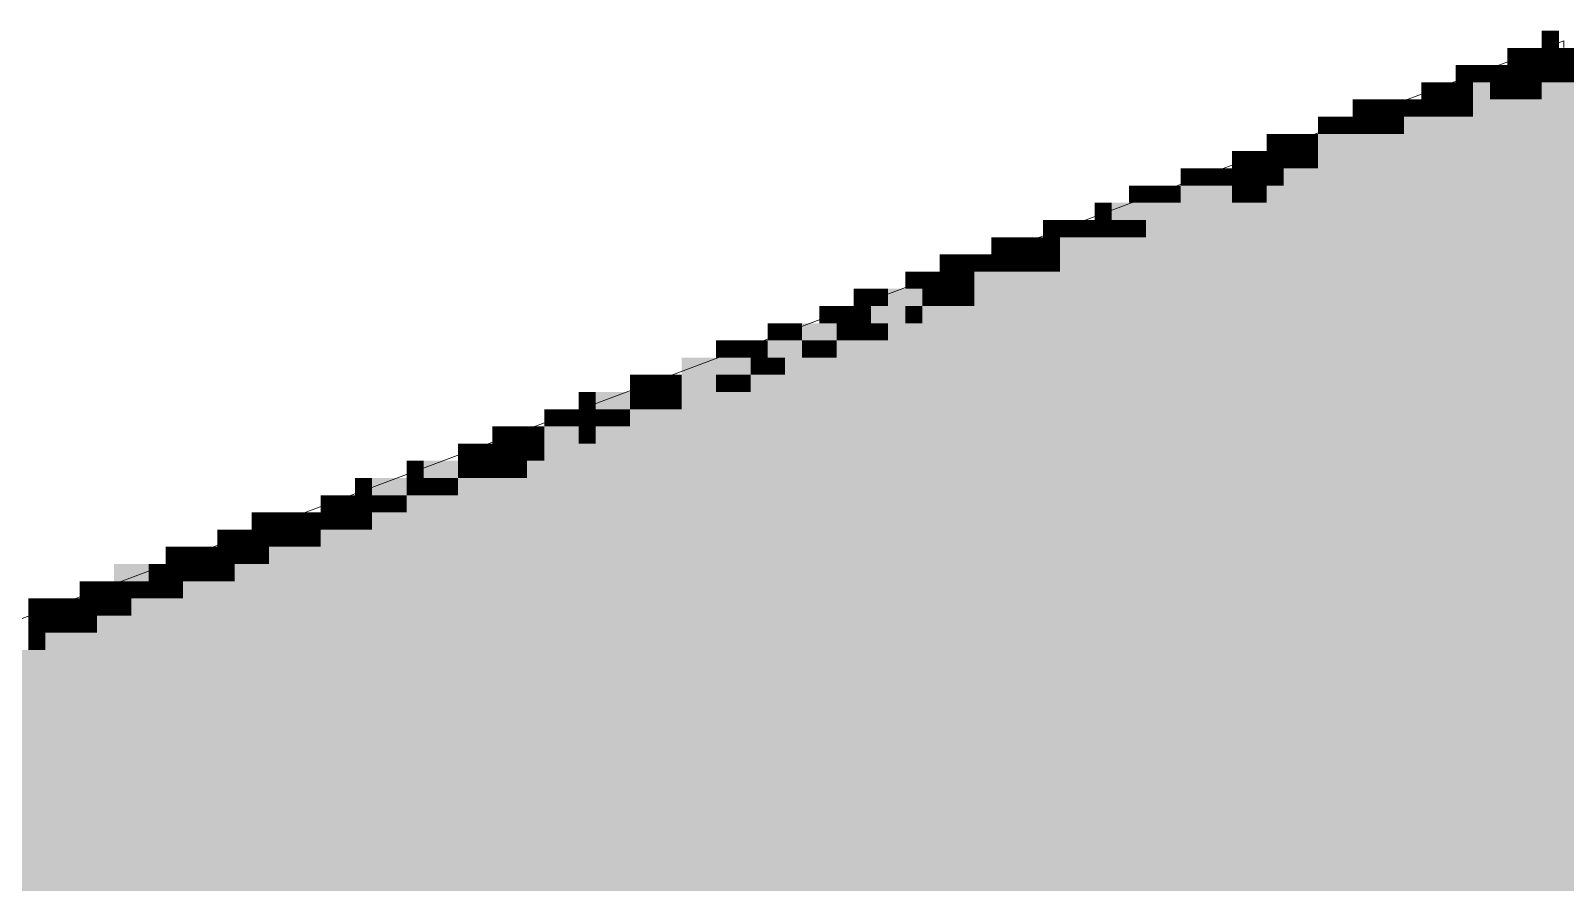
# Paper-space layout '03 3D Building and Roof' of a CAD drawing. Header units: millimetres. Extents: x 5 to 415, y 5 to 292.
# Drawn here: x 129.28 to 144.57, y 121.34 to 129.83 of the extents above; entities that cross this region are included whole.
import ezdxf

# ---------------------------------------------------------------- set-up
doc = ezdxf.new("R2010")
doc.units = ezdxf.units.MM
doc.layers.add('EXISTING', color=7, linetype='Continuous')
doc.layers.add('IMAGES', color=7, linetype='Continuous')

# ---------------------------------------------------------------- blocks, each defined once
blk = doc.blocks.new('SHEET_03')
at = {"layer": 'EXISTING', "color": 250, "lineweight": 9}
for p, q in [((144.555, 129.728), (26.235, 85.404)), ((144.409, 129.658), (144.471, 129.635)), ((144.555, 129.661), (144.555, 129.728))]:
    blk.add_line(p, q, dxfattribs=at)
at = {"layer": 'IMAGES', "color": 7}
for points in [[(144.334, 129.657), (144.505, 129.657), (144.334, 129.829), (144.505, 129.829)], [(143.991, 129.486), (144.162, 129.486), (143.991, 129.657), (144.162, 129.657)], [(144.162, 129.486), (144.334, 129.486), (144.162, 129.657), (144.334, 129.657)], [(144.334, 129.486), (144.505, 129.486), (144.334, 129.657), (144.505, 129.657)], [(144.505, 129.486), (144.676, 129.486), (144.505, 129.657), (144.676, 129.657)], [(143.477, 129.314), (143.648, 129.314), (143.477, 129.486), (143.648, 129.486)], [(143.648, 129.314), (143.819, 129.314), (143.648, 129.486), (143.819, 129.486)], [(143.819, 129.314), (143.991, 129.314), (143.819, 129.486), (143.991, 129.486)], [(143.991, 129.314), (144.162, 129.314), (143.991, 129.486), (144.162, 129.486)], [(144.162, 129.314), (144.334, 129.314), (144.162, 129.486), (144.334, 129.486)], [(144.334, 129.314), (144.505, 129.314), (144.334, 129.486), (144.505, 129.486)], [(144.505, 129.314), (144.676, 129.314), (144.505, 129.486), (144.676, 129.486)], [(143.134, 129.143), (143.305, 129.143), (143.134, 129.314), (143.305, 129.314)], [(143.305, 129.143), (143.477, 129.143), (143.305, 129.314), (143.477, 129.314)], [(143.477, 129.143), (143.648, 129.143), (143.477, 129.314), (143.648, 129.314)], [(143.648, 128.971), (143.819, 128.971), (143.648, 129.314), (143.819, 129.314)], [(143.819, 129.143), (143.991, 129.143), (143.819, 129.314), (143.991, 129.314)], [(143.991, 129.143), (144.162, 129.143), (143.991, 129.314), (144.162, 129.314)], [(144.162, 129.143), (144.334, 129.143), (144.162, 129.314), (144.334, 129.314)], [(144.334, 129.143), (144.848, 129.143), (144.334, 129.314), (144.848, 129.314)], [(142.449, 128.971), (142.62, 128.971), (142.449, 129.143), (142.62, 129.143)], [(142.62, 128.971), (142.791, 128.971), (142.62, 129.143), (142.791, 129.143)], [(142.791, 128.971), (142.963, 128.971), (142.791, 129.143), (142.963, 129.143)], [(142.963, 128.971), (143.134, 128.971), (142.963, 129.143), (143.134, 129.143)], [(143.134, 128.971), (143.305, 128.971), (143.134, 129.143), (143.305, 129.143)], [(143.305, 128.971), (143.477, 128.971), (143.305, 129.143), (143.477, 129.143)], [(143.477, 128.971), (143.648, 128.971), (143.477, 129.143), (143.648, 129.143)], [(143.819, 128.971), (144.334, 128.971), (143.819, 129.143), (144.334, 129.143)], [(144.334, 128.971), (145.362, 128.971), (144.334, 129.143), (145.362, 129.143)], [(142.106, 128.8), (142.277, 128.8), (142.106, 128.971), (142.277, 128.971)], [(142.277, 128.8), (142.449, 128.8), (142.277, 128.971), (142.449, 128.971)], [(142.449, 128.8), (142.62, 128.8), (142.449, 128.971), (142.62, 128.971)], [(142.62, 128.8), (142.791, 128.8), (142.62, 128.971), (142.791, 128.971)], [(142.791, 128.8), (142.963, 128.8), (142.791, 128.971), (142.963, 128.971)], [(142.963, 128.8), (143.305, 128.8), (142.963, 128.971), (143.305, 128.971)], [(143.305, 128.8), (144.334, 128.8), (143.305, 128.971), (144.334, 128.971)], [(144.334, 128.8), (145.704, 128.8), (144.334, 128.971), (145.704, 128.971)], [(141.592, 128.629), (141.763, 128.629), (141.592, 128.8), (141.763, 128.8)], [(141.763, 128.629), (141.934, 128.629), (141.763, 128.8), (141.934, 128.8)], [(141.934, 128.629), (142.106, 128.629), (141.934, 128.8), (142.106, 128.8)], [(142.106, 128.629), (142.62, 128.629), (142.106, 128.8), (142.62, 128.8)], [(142.62, 128.629), (144.334, 128.629), (142.62, 128.8), (144.334, 128.8)], [(144.334, 128.629), (146.219, 128.629), (144.334, 128.8), (146.219, 128.8)], [(141.249, 128.457), (141.42, 128.457), (141.249, 128.629), (141.42, 128.629)], [(141.42, 128.457), (141.592, 128.457), (141.42, 128.629), (141.592, 128.629)], [(141.592, 128.457), (141.763, 128.457), (141.592, 128.629), (141.763, 128.629)], [(141.763, 128.457), (141.934, 128.457), (141.763, 128.629), (141.934, 128.629)], [(141.934, 128.457), (142.106, 128.457), (141.934, 128.629), (142.106, 128.629)], [(142.106, 128.457), (144.334, 128.457), (142.106, 128.629), (144.334, 128.629)], [(144.334, 128.457), (146.733, 128.457), (144.334, 128.629), (146.733, 128.629)], [(140.735, 128.286), (140.906, 128.286), (140.735, 128.457), (140.906, 128.457)], [(140.906, 128.286), (141.078, 128.286), (140.906, 128.457), (141.078, 128.457)], [(141.078, 128.286), (141.249, 128.286), (141.078, 128.457), (141.249, 128.457)], [(141.249, 128.286), (141.42, 128.286), (141.249, 128.457), (141.42, 128.457)], [(141.42, 128.286), (141.592, 128.286), (141.42, 128.457), (141.592, 128.457)], [(141.592, 128.286), (141.763, 128.286), (141.592, 128.457), (141.763, 128.457)], [(141.763, 128.286), (144.334, 128.286), (141.763, 128.457), (144.334, 128.457)], [(144.334, 128.286), (147.075, 128.286), (144.334, 128.457), (147.075, 128.457)], [(140.221, 128.114), (140.392, 128.114), (140.221, 128.286), (140.392, 128.286)], [(140.392, 128.114), (140.564, 128.114), (140.392, 128.286), (140.564, 128.286)], [(140.564, 128.114), (140.735, 128.114), (140.564, 128.286), (140.735, 128.286)], [(140.735, 127.943), (140.906, 127.943), (140.735, 128.286), (140.906, 128.286)], [(140.906, 128.114), (141.249, 128.114), (140.906, 128.286), (141.249, 128.286)], [(141.249, 128.114), (141.42, 128.114), (141.249, 128.286), (141.42, 128.286)], [(141.42, 128.114), (141.592, 128.114), (141.42, 128.286), (141.592, 128.286)], [(141.592, 128.114), (144.334, 128.114), (141.592, 128.286), (144.334, 128.286)], [(144.334, 128.114), (147.589, 128.114), (144.334, 128.286), (147.589, 128.286)], [(139.878, 127.943), (140.049, 127.943), (139.878, 128.114), (140.049, 128.114)], [(140.049, 127.943), (140.392, 127.943), (140.049, 128.114), (140.392, 128.114)], [(140.392, 127.943), (140.735, 127.943), (140.392, 128.114), (140.735, 128.114)], [(140.906, 127.943), (144.334, 127.943), (140.906, 128.114), (144.334, 128.114)], [(144.334, 127.943), (147.932, 127.943), (144.334, 128.114), (147.932, 128.114)], [(139.364, 127.771), (139.535, 127.771), (139.364, 127.943), (139.535, 127.943)], [(139.535, 127.771), (139.707, 127.771), (139.535, 127.943), (139.707, 127.943)], [(139.707, 127.771), (139.878, 127.771), (139.707, 127.943), (139.878, 127.943)], [(139.878, 127.771), (140.049, 127.771), (139.878, 127.943), (140.049, 127.943)], [(140.049, 127.771), (140.221, 127.771), (140.049, 127.943), (140.221, 127.943)], [(140.221, 127.771), (140.392, 127.771), (140.221, 127.943), (140.392, 127.943)], [(140.392, 127.771), (144.334, 127.771), (140.392, 127.943), (144.334, 127.943)], [(144.334, 127.771), (148.446, 127.771), (144.334, 127.943), (148.446, 127.943)], [(138.85, 127.6), (139.021, 127.6), (138.85, 127.771), (139.021, 127.771)], [(139.021, 127.6), (139.193, 127.6), (139.021, 127.771), (139.193, 127.771)], [(139.193, 127.6), (139.364, 127.6), (139.193, 127.771), (139.364, 127.771)], [(139.364, 127.6), (139.535, 127.6), (139.364, 127.771), (139.535, 127.771)], [(139.535, 127.6), (139.878, 127.6), (139.535, 127.771), (139.878, 127.771)], [(139.878, 127.6), (144.334, 127.6), (139.878, 127.771), (144.334, 127.771)], [(144.334, 127.6), (148.789, 127.6), (144.334, 127.771), (148.789, 127.771)], [(138.336, 127.429), (138.507, 127.429), (138.336, 127.6), (138.507, 127.6)], [(138.507, 127.429), (138.679, 127.429), (138.507, 127.6), (138.679, 127.6)], [(138.679, 127.429), (138.85, 127.429), (138.679, 127.6), (138.85, 127.6)], [(138.85, 127.429), (139.021, 127.429), (138.85, 127.6), (139.021, 127.6)], [(139.021, 127.429), (139.193, 127.429), (139.021, 127.6), (139.193, 127.6)], [(139.193, 127.429), (139.364, 127.429), (139.193, 127.6), (139.364, 127.6)], [(139.364, 127.429), (139.535, 127.429), (139.364, 127.6), (139.535, 127.6)], [(139.535, 127.429), (144.334, 127.429), (139.535, 127.6), (144.334, 127.6)], [(144.334, 127.429), (149.303, 127.429), (144.334, 127.6), (149.303, 127.6)], [(137.993, 127.257), (138.164, 127.257), (137.993, 127.429), (138.164, 127.429)], [(138.164, 127.257), (138.336, 127.257), (138.164, 127.429), (138.336, 127.429)], [(138.336, 127.257), (138.507, 127.257), (138.336, 127.429), (138.507, 127.429)], [(138.507, 127.257), (138.679, 127.257), (138.507, 127.429), (138.679, 127.429)], [(138.679, 127.257), (139.021, 127.257), (138.679, 127.429), (139.021, 127.429)], [(139.021, 127.257), (144.334, 127.257), (139.021, 127.429), (144.334, 127.429)], [(144.334, 127.257), (149.817, 127.257), (144.334, 127.429), (149.817, 127.429)], [(137.479, 127.086), (137.65, 127.086), (137.479, 127.257), (137.65, 127.257)], [(137.65, 127.086), (137.822, 127.086), (137.65, 127.257), (137.822, 127.257)], [(137.822, 127.086), (138.164, 127.086), (137.822, 127.257), (138.164, 127.257)], [(138.164, 127.086), (138.336, 127.086), (138.164, 127.257), (138.336, 127.257)], [(138.336, 127.086), (138.507, 127.086), (138.336, 127.257), (138.507, 127.257)], [(138.507, 127.086), (138.679, 127.086), (138.507, 127.257), (138.679, 127.257)], [(138.679, 127.086), (144.334, 127.086), (138.679, 127.257), (144.334, 127.257)], [(144.334, 127.086), (150.16, 127.086), (144.334, 127.257), (150.16, 127.257)], [(137.136, 126.914), (137.308, 126.914), (137.136, 127.086), (137.308, 127.086)], [(137.308, 126.914), (137.479, 126.914), (137.308, 127.086), (137.479, 127.086)], [(137.479, 126.914), (137.65, 126.914), (137.479, 127.086), (137.65, 127.086)], [(137.65, 126.914), (137.993, 126.914), (137.65, 127.086), (137.993, 127.086)], [(137.993, 126.914), (138.164, 126.914), (137.993, 127.086), (138.164, 127.086)], [(138.164, 126.914), (144.334, 126.914), (138.164, 127.086), (144.334, 127.086)], [(144.334, 126.914), (150.674, 126.914), (144.334, 127.086), (150.674, 127.086)], [(136.622, 126.743), (136.794, 126.743), (136.622, 126.914), (136.794, 126.914)], [(136.794, 126.743), (136.965, 126.743), (136.794, 126.914), (136.965, 126.914)], [(136.965, 126.743), (137.308, 126.743), (136.965, 126.914), (137.308, 126.914)], [(137.308, 126.743), (137.479, 126.743), (137.308, 126.914), (137.479, 126.914)], [(137.479, 126.743), (137.65, 126.743), (137.479, 126.914), (137.65, 126.914)], [(137.65, 126.743), (137.822, 126.743), (137.65, 126.914), (137.822, 126.914)], [(137.822, 126.743), (144.334, 126.743), (137.822, 126.914), (144.334, 126.914)], [(144.334, 126.743), (151.188, 126.743), (144.334, 126.914), (151.188, 126.914)], [(136.108, 126.571), (136.279, 126.571), (136.108, 126.743), (136.279, 126.743)], [(136.279, 126.571), (136.451, 126.571), (136.279, 126.743), (136.451, 126.743)], [(136.451, 126.571), (136.622, 126.571), (136.451, 126.743), (136.622, 126.743)], [(136.622, 126.571), (136.965, 126.571), (136.622, 126.743), (136.965, 126.743)], [(136.965, 126.571), (137.136, 126.571), (136.965, 126.743), (137.136, 126.743)], [(137.136, 126.571), (137.308, 126.571), (137.136, 126.743), (137.308, 126.743)], [(137.308, 126.571), (144.334, 126.571), (137.308, 126.743), (144.334, 126.743)], [(144.334, 126.571), (151.702, 126.571), (144.334, 126.743), (151.702, 126.743)], [(135.765, 126.4), (136.108, 126.4), (135.765, 126.571), (136.108, 126.571)], [(136.108, 126.4), (136.451, 126.4), (136.108, 126.571), (136.451, 126.571)], [(136.451, 126.4), (136.622, 126.4), (136.451, 126.571), (136.622, 126.571)], [(136.622, 126.4), (136.794, 126.4), (136.622, 126.571), (136.794, 126.571)], [(136.794, 126.4), (144.334, 126.4), (136.794, 126.571), (144.334, 126.571)], [(144.334, 126.4), (152.045, 126.4), (144.334, 126.571), (152.045, 126.571)], [(135.251, 126.229), (135.423, 126.229), (135.251, 126.4), (135.423, 126.4)], [(135.423, 126.229), (135.594, 126.229), (135.423, 126.4), (135.594, 126.4)], [(135.594, 126.229), (135.765, 126.229), (135.594, 126.4), (135.765, 126.4)], [(135.765, 126.229), (136.108, 126.229), (135.765, 126.4), (136.108, 126.4)], [(136.108, 126.229), (136.279, 126.229), (136.108, 126.4), (136.279, 126.4)], [(136.279, 126.229), (136.451, 126.229), (136.279, 126.4), (136.451, 126.4)], [(136.451, 126.229), (144.334, 126.229), (136.451, 126.4), (144.334, 126.4)], [(144.334, 126.229), (152.388, 126.229), (144.334, 126.4), (152.388, 126.4)], [(134.737, 126.057), (134.909, 126.057), (134.737, 126.229), (134.909, 126.229)], [(134.909, 126.057), (135.251, 126.057), (134.909, 126.229), (135.251, 126.229)], [(135.251, 126.057), (135.423, 126.057), (135.251, 126.229), (135.423, 126.229)], [(135.423, 126.057), (135.594, 126.057), (135.423, 126.229), (135.594, 126.229)], [(135.594, 126.057), (135.765, 126.057), (135.594, 126.229), (135.765, 126.229)], [(135.765, 126.057), (144.334, 126.057), (135.765, 126.229), (144.334, 126.229)], [(144.334, 126.057), (152.902, 126.057), (144.334, 126.229), (152.902, 126.229)], [(134.395, 125.886), (134.566, 125.886), (134.395, 126.057), (134.566, 126.057)], [(134.566, 125.886), (134.737, 125.886), (134.566, 126.057), (134.737, 126.057)], [(134.737, 125.886), (134.909, 125.886), (134.737, 126.057), (134.909, 126.057)], [(134.909, 125.886), (135.08, 125.886), (134.909, 126.057), (135.08, 126.057)], [(135.08, 125.886), (135.251, 125.886), (135.08, 126.057), (135.251, 126.057)], [(135.251, 125.886), (144.334, 125.886), (135.251, 126.057), (144.334, 126.057)], [(144.334, 125.886), (153.587, 125.886), (144.334, 126.057), (153.587, 126.057)], [(133.88, 125.714), (134.052, 125.714), (133.88, 125.886), (134.052, 125.886)], [(134.052, 125.714), (134.223, 125.714), (134.052, 125.886), (134.223, 125.886)], [(134.223, 125.714), (134.395, 125.714), (134.223, 125.886), (134.395, 125.886)], [(134.395, 125.714), (134.737, 125.714), (134.395, 125.886), (134.737, 125.886)], [(134.737, 125.714), (134.909, 125.714), (134.737, 125.886), (134.909, 125.886)], [(134.909, 125.714), (144.334, 125.714), (134.909, 125.886), (144.334, 125.886)], [(144.334, 125.714), (153.93, 125.714), (144.334, 125.886), (153.93, 125.886)], [(133.538, 125.543), (133.709, 125.543), (133.538, 125.714), (133.709, 125.714)], [(133.709, 125.543), (133.88, 125.543), (133.709, 125.714), (133.88, 125.714)], [(133.88, 125.543), (134.052, 125.543), (133.88, 125.714), (134.052, 125.714)], [(134.052, 125.543), (134.223, 125.543), (134.052, 125.714), (134.223, 125.714)], [(134.223, 125.543), (134.395, 125.543), (134.223, 125.714), (134.395, 125.714)], [(134.395, 125.543), (144.334, 125.543), (134.395, 125.714), (144.334, 125.714)], [(144.334, 125.543), (154.273, 125.543), (144.334, 125.714), (154.273, 125.714)], [(133.024, 125.371), (133.195, 125.371), (133.024, 125.543), (133.195, 125.543)], [(133.195, 125.371), (133.538, 125.371), (133.195, 125.543), (133.538, 125.543)], [(133.538, 125.371), (133.709, 125.371), (133.538, 125.543), (133.709, 125.543)], [(133.709, 125.371), (133.88, 125.371), (133.709, 125.543), (133.88, 125.543)], [(133.88, 125.371), (134.052, 125.371), (133.88, 125.543), (134.052, 125.543)], [(134.052, 125.371), (134.223, 125.371), (134.052, 125.543), (134.223, 125.543)], [(134.223, 125.371), (144.334, 125.371), (134.223, 125.543), (144.334, 125.543)], [(144.334, 125.371), (154.958, 125.371), (144.334, 125.543), (154.958, 125.543)], [(132.51, 125.2), (132.681, 125.2), (132.51, 125.371), (132.681, 125.371)], [(132.681, 125.2), (133.024, 125.2), (132.681, 125.371), (133.024, 125.371)], [(133.024, 125.2), (133.195, 125.2), (133.024, 125.371), (133.195, 125.371)], [(133.195, 125.2), (133.366, 125.2), (133.195, 125.371), (133.366, 125.371)], [(133.366, 125.2), (133.538, 125.2), (133.366, 125.371), (133.538, 125.371)], [(133.538, 125.2), (144.334, 125.2), (133.538, 125.371), (144.334, 125.371)], [(144.334, 125.2), (152.045, 125.2), (144.334, 125.371), (152.045, 125.371)], [(132.167, 125.029), (132.338, 125.029), (132.167, 125.2), (132.338, 125.2)], [(132.338, 125.029), (132.51, 125.029), (132.338, 125.2), (132.51, 125.2)], [(132.51, 125.029), (132.681, 125.029), (132.51, 125.2), (132.681, 125.2)], [(132.681, 125.029), (132.852, 125.029), (132.681, 125.2), (132.852, 125.2)], [(132.852, 125.029), (133.024, 125.029), (132.852, 125.2), (133.024, 125.2)], [(133.024, 125.029), (144.334, 125.029), (133.024, 125.2), (144.334, 125.2)], [(144.334, 125.029), (151.359, 125.029), (144.334, 125.2), (151.359, 125.2)], [(131.481, 124.857), (131.653, 124.857), (131.481, 125.029), (131.653, 125.029)], [(131.653, 124.857), (131.824, 124.857), (131.653, 125.029), (131.824, 125.029)], [(131.824, 124.857), (131.995, 124.857), (131.824, 125.029), (131.995, 125.029)], [(131.995, 124.857), (132.167, 124.857), (131.995, 125.029), (132.167, 125.029)], [(132.167, 124.857), (132.338, 124.857), (132.167, 125.029), (132.338, 125.029)], [(132.338, 124.857), (132.51, 124.857), (132.338, 125.029), (132.51, 125.029)], [(132.51, 124.857), (132.681, 124.857), (132.51, 125.029), (132.681, 125.029)], [(132.681, 124.857), (144.334, 124.857), (132.681, 125.029), (144.334, 125.029)], [(144.334, 124.857), (151.188, 124.857), (144.334, 125.029), (151.188, 125.029)], [(131.139, 124.686), (131.31, 124.686), (131.139, 124.857), (131.31, 124.857)], [(131.31, 124.686), (131.481, 124.686), (131.31, 124.857), (131.481, 124.857)], [(131.481, 124.686), (131.653, 124.686), (131.481, 124.857), (131.653, 124.857)], [(131.653, 124.686), (131.824, 124.686), (131.653, 124.857), (131.824, 124.857)], [(131.824, 124.686), (131.995, 124.686), (131.824, 124.857), (131.995, 124.857)], [(131.995, 124.686), (132.167, 124.686), (131.995, 124.857), (132.167, 124.857)], [(132.167, 124.686), (144.334, 124.686), (132.167, 124.857), (144.334, 124.857)], [(144.334, 122.286), (151.017, 122.286), (144.334, 124.857), (151.017, 124.857)], [(130.625, 124.514), (130.796, 124.514), (130.625, 124.686), (130.796, 124.686)], [(130.796, 124.514), (130.967, 124.514), (130.796, 124.686), (130.967, 124.686)], [(130.967, 124.514), (131.139, 124.514), (130.967, 124.686), (131.139, 124.686)], [(131.139, 124.514), (131.31, 124.514), (131.139, 124.686), (131.31, 124.686)], [(131.31, 124.514), (131.481, 124.514), (131.31, 124.686), (131.481, 124.686)], [(131.481, 124.514), (131.653, 124.514), (131.481, 124.686), (131.653, 124.686)], [(131.653, 124.514), (144.334, 124.514), (131.653, 124.686), (144.334, 124.686)], [(130.11, 124.343), (130.453, 124.343), (130.11, 124.514), (130.453, 124.514)], [(130.453, 124.343), (130.625, 124.343), (130.453, 124.514), (130.625, 124.514)], [(130.625, 124.343), (130.796, 124.343), (130.625, 124.514), (130.796, 124.514)], [(130.796, 124.343), (130.967, 124.343), (130.796, 124.514), (130.967, 124.514)], [(130.967, 124.343), (131.139, 124.343), (130.967, 124.514), (131.139, 124.514)], [(131.139, 124.343), (131.31, 124.343), (131.139, 124.514), (131.31, 124.514)], [(131.31, 124.343), (144.334, 124.343), (131.31, 124.514), (144.334, 124.514)], [(129.768, 124.171), (129.939, 124.171), (129.768, 124.343), (129.939, 124.343)], [(129.939, 124.171), (130.11, 124.171), (129.939, 124.343), (130.11, 124.343)], [(130.11, 124.171), (130.282, 124.171), (130.11, 124.343), (130.282, 124.343)], [(130.282, 124.171), (130.453, 124.171), (130.282, 124.343), (130.453, 124.343)], [(130.453, 124.171), (130.625, 124.171), (130.453, 124.343), (130.625, 124.343)], [(130.625, 124.171), (130.796, 124.171), (130.625, 124.343), (130.796, 124.343)], [(130.796, 124.171), (144.334, 124.171), (130.796, 124.343), (144.334, 124.343)], [(129.254, 124), (129.425, 124), (129.254, 124.171), (129.425, 124.171)], [(129.425, 124), (129.596, 124), (129.425, 124.171), (129.596, 124.171)], [(129.596, 124), (129.768, 124), (129.596, 124.171), (129.768, 124.171)], [(129.768, 124), (129.939, 124), (129.768, 124.171), (129.939, 124.171)], [(129.939, 124), (130.11, 124), (129.939, 124.171), (130.11, 124.171)], [(130.11, 124), (130.282, 124), (130.11, 124.171), (130.282, 124.171)], [(130.282, 124), (144.334, 124), (130.282, 124.171), (144.334, 124.171)], [(129.254, 123.829), (129.425, 123.829), (129.254, 124), (129.425, 124)], [(129.425, 123.829), (129.596, 123.829), (129.425, 124), (129.596, 124)], [(129.596, 123.829), (129.768, 123.829), (129.596, 124), (129.768, 124)], [(129.768, 123.829), (129.939, 123.829), (129.768, 124), (129.939, 124)], [(129.939, 123.829), (144.334, 123.829), (129.939, 124), (144.334, 124)], [(129.254, 123.657), (129.425, 123.657), (129.254, 123.829), (129.425, 123.829)], [(129.425, 123.657), (144.334, 123.657), (129.425, 123.829), (144.334, 123.829)], [(129.082, 123.486), (144.334, 123.486), (129.082, 123.657), (144.334, 123.657)], [(128.568, 123.314), (144.334, 123.314), (128.568, 123.486), (144.334, 123.486)], [(128.054, 123.143), (144.334, 123.143), (128.054, 123.314), (144.334, 123.314)], [(127.711, 122.971), (144.334, 122.971), (127.711, 123.143), (144.334, 123.143)], [(127.197, 122.8), (144.334, 122.8), (127.197, 122.971), (144.334, 122.971)], [(126.855, 122.629), (144.334, 122.629), (126.855, 122.8), (144.334, 122.8)], [(126.34, 122.457), (144.334, 122.457), (126.34, 122.629), (144.334, 122.629)], [(125.998, 122.286), (144.334, 122.286), (125.998, 122.457), (144.334, 122.457)], [(125.312, 122.114), (144.334, 122.114), (125.312, 122.286), (144.334, 122.286)], [(144.334, 122.114), (150.503, 122.114), (144.334, 122.286), (150.503, 122.286)], [(124.798, 121.943), (144.334, 121.943), (124.798, 122.114), (144.334, 122.114)], [(144.334, 121.943), (150.16, 121.943), (144.334, 122.114), (150.16, 122.114)], [(124.284, 121.771), (144.334, 121.771), (124.284, 121.943), (144.334, 121.943)], [(144.334, 121.771), (149.989, 121.771), (144.334, 121.943), (149.989, 121.943)], [(123.941, 121.6), (144.334, 121.6), (123.941, 121.771), (144.334, 121.771)], [(144.334, 121.429), (149.817, 121.429), (144.334, 121.771), (149.817, 121.771)], [(123.427, 121.429), (144.334, 121.429), (123.427, 121.6), (144.334, 121.6)], [(123.085, 121.257), (144.334, 121.257), (123.085, 121.429), (144.334, 121.429)], [(144.334, 121.257), (149.989, 121.257), (144.334, 121.429), (149.989, 121.429)]]:
    blk.add_solid(points, dxfattribs=at)

psp = doc.layouts.new('03 3D Building and Roof')

# ---------------------------------------------------------------- block references
psp.add_blockref('SHEET_03', (0, 0))

doc.saveas('drawing.dxf')
